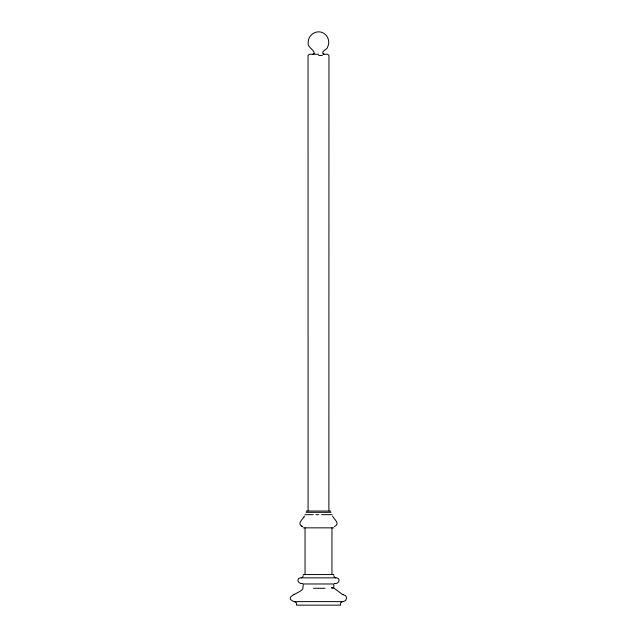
<?xml version="1.0" encoding="UTF-8"?>
<svg xmlns="http://www.w3.org/2000/svg" width="637" height="637" viewBox="0 0 637 637"><rect width="100%" height="100%" fill="white"/><g stroke="black" fill="none" stroke-linecap="round" stroke-linejoin="round"><path stroke-width="0.96" d="M304.494 516.089C302.87 519.346 296.205 524.028 302.718 526.536L301.596 526.202M303.252 575.601L302.647 577.066L301.245 577.855M313.619 54.145L313.062 54.233L314.296 53.444C314.129 49.224 306.978 47.632 308.204 42.233C308.013 34.812 316.844 29.238 323.349 33.084C328.015 35.545 330.101 41.724 327.848 46.493C327.514 49.837 322.187 50.196 322.704 53.444L323.938 54.233L323.397 54.145M306.214 511.169L307.854 511.025M303.929 517.276L303.379 517.531M334.337 526.536C340.763 523.964 334.122 519.346 332.506 516.089M343.208 594.56L342.411 594.448L345.604 595.595L346.632 598.087L345.604 600.587L343.112 601.623L293.888 601.623C282.175 596.113 302.097 593.119 302.917 588.285L303.26 583.978L333.796 583.978L333.796 587.505L331.439 587.505M342.499 601.623L340.676 602.745L340.5 605.15L296.539 605.15L296.324 602.745L294.541 601.623M334.457 583.492C338.398 584.591 341.448 578.571 336.67 577.855L300.33 577.855C295.552 578.571 298.602 584.591 302.543 583.492M293.832 594.56L294.533 594.448M318.643 54.233L309.295 54.233L308.045 55.483L308.077 511.025L328.883 511.025L328.955 55.483L327.705 54.233L323.031 54.233M318.667 55.483L322.394 55.483M329.146 511.025L330.786 511.169M306.102 512.323L330.898 512.323M304.964 514.672L313.197 514.672M315.912 514.672L318.747 514.672M321.566 514.672L332.036 514.672M303.26 527.85L333.796 527.85M303.26 574.558L333.796 574.558M313.508 588.285L325.117 588.285M331.734 588.285L334.146 588.285L342.467 594.448M335.787 577.855L334.353 577.066L333.748 575.601M331.949 527.85L331.949 574.558M305.059 527.85L305.059 574.558"/></g></svg>
